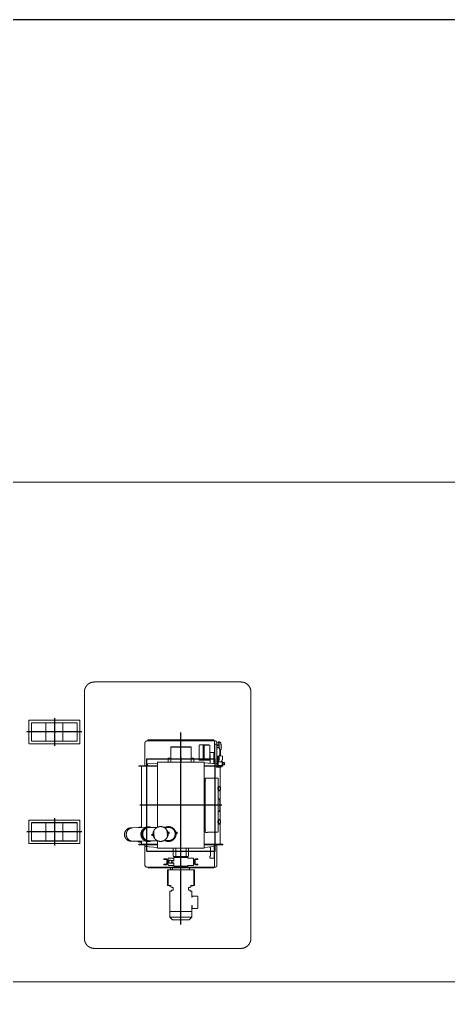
# Model space of a CAD drawing. Extents: x -681219 to -550379, y -242630 to -158199.
# Drawn here: x -569637 to -563206, y -212359 to -197475 of the extents above; entities that cross this region are included whole.
import ezdxf
from ezdxf.enums import TextEntityAlignment as Align
from ezdxf.lldxf.tags import DXFTag

# ---------------------------------------------------------------- set-up
doc = ezdxf.new("R2010")
doc.units = 0
doc.header["$LTSCALE"] = 1000
doc.linetypes.add('DASHED2', pattern=[9.525, 6.35, -3.175])
doc.layers.get('0').update_dxf_attribs({"linetype": 'CONTINUOUS'})
doc.layers.add('center', color=253, linetype='CENTER2')
doc.layers.add('interface', color=251, linetype='DASHED2')
for name, color, linetype, lineweight in [('famsun', 7, 'CONTINUOUS', 0), ('future', 4, 'DASHED2', 0), ('轴网_轴线', 1, 'CENTER2', 0)]:
    doc.layers.add(name, color=color, linetype=linetype, lineweight=lineweight)
doc.styles.add('ISOCP', font='isocp.shx', dxfattribs={"bigfont": 'gbcbig.shx'})
tags = doc.linetypes.add('CENTER2', pattern=[28.575, 19.05, -3.175, 3.175, -3.175]).pattern_tags.tags
tags[10:11] = [DXFTag(74, 4), DXFTag(75, 0), DXFTag(340, '0'), DXFTag(46, 0.0), DXFTag(50, 0.0), DXFTag(44, 0.0), DXFTag(45, 0.0)]
tags[8:9] = [DXFTag(74, 4), DXFTag(75, 0), DXFTag(340, '0'), DXFTag(46, 0.0), DXFTag(50, 0.0), DXFTag(44, 0.0), DXFTag(45, 0.0)]
tags[6:7] = [DXFTag(74, 4), DXFTag(75, 0), DXFTag(340, '0'), DXFTag(46, 0.0), DXFTag(50, 0.0), DXFTag(44, 0.0), DXFTag(45, 0.0)]
tags[4:5] = [DXFTag(74, 4), DXFTag(75, 0), DXFTag(340, '0'), DXFTag(46, 0.0), DXFTag(50, 0.0), DXFTag(44, 0.0), DXFTag(45, 0.0)]

# ---------------------------------------------------------------- blocks, each defined once
blk = doc.blocks.new('轴网8FA15DC97FB90233')
at = {"layer": '轴网_轴线'}
for p, q in [((-1200, 22500), (44200, 22500)), ((-1200, 15000), (44200, 15000))]:
    blk.add_line(p, q, dxfattribs=at)
blk = doc.blocks.new('*U61')
at = {"color": 0, "linetype": 'ByBlock', "lineweight": -2}
for p, q in [((-382, 172.5), (-382, -172.5)), ((377, 177.5), (-377, 177.5)), ((382, -172.5), (382, 172.5)), ((343.5, 139), (-343.5, 139)), ((-343.5, 139), (-343.5, -139)), ((343.5, 137.5), (-343.5, 137.5)), ((-342, -134), (-342, 134)), ((-128.5, -137.5), (-128.5, 137.5)), ((-127, 137.5), (-127, -137.5)), ((127, 137.5), (127, -137.5)), ((128.5, -137.5), (128.5, 137.5)), ((342, -134), (342, 134)), ((343.5, -139), (343.5, 139)), ((-343.5, -137.5), (343.5, -137.5)), ((-343.5, -139), (343.5, -139)), ((-377, -177.5), (377, -177.5))]:
    blk.add_line(p, q, dxfattribs=at)
for centre, radius, start, end in [((-377, 172.5), 5, 90, 180), ((377, 172.5), 5, 0, 90), ((-345.5, 134), 3.5, 0, 55.1501), ((345.5, 134), 3.5, 124.8499, 180), ((-345.5, -134), 3.5, 304.8499, 0), ((345.5, -134), 3.5, 180, 235.1501), ((-377, -172.5), 5, 180, 270), ((377, -172.5), 5, 270, 0)]:
    blk.add_arc(centre, radius, start, end, dxfattribs=at)
at = {"layer": 'center', "lineweight": 25, "ltscale": 5.767279}
for p, q in [((0, 207.5), (0, -207.5)), ((-412, 0), (412, 0))]:
    blk.add_line(p, q, dxfattribs=at)
blk = doc.blocks.new('宠物食品标准A0')
at = {"color": 0}
blk.add_lwpolyline([(20, 821), (20, 10), (1179, 10), (1179, 821)], close=True, dxfattribs=at)
at = {"style": 'ISOCP', "flags": 8}
for tag, height, p in [('建设单位', 6, (1109, 98)), ('项目名称', 6, (1109, 82)), ('设计', 6, (894, 66)), ('审定', 6, (974, 66)), ('设计阶段', 6, (1164, 66)), ('图纸名称1', 10, (1059, 58)), ('制图', 6, (894, 50)), ('审核', 6, (974, 50)), ('图别', 6, (1164, 50)), ('图纸名称2', 10, (1059, 42)), ('校核', 6, (894, 34)), ('设计号', 6, (974, 34)), ('图号', 4, (1164, 34)), ('图纸名称3', 10, (1059, 26)), ('日期', 6, (894, 18)), ('比例', 6, (974, 18)), ('版本号', 6, (1164, 18))]:
    blk.add_attdef(tag, text='', height=height, dxfattribs=at).set_placement(p, align=Align.MIDDLE_CENTER)
blk = doc.blocks.new('SJHS018C0001XY_A_SJHS1_V_3', base_point=(-1213, -3036))
at = {"color": 0, "linetype": 'ByBlock', "lineweight": -2}
for p, q in [((-1855, -2381), (-1855, -2403)), ((-1854, -2380), (-1819, -2380)), ((-1818, -2403), (-1818, -2381)), ((-2178, -2541), (-2178, -2526)), ((-2159, -2457), (-2162, -2458)), ((-2162, -2458), (-2162, -2461)), ((-2162, -2461), (-2144, -2461)), ((-2162, -2461), (-2162, -2475)), ((-2162, -2475), (-2144, -2475)), ((-2162, -2476), (-2144, -2476)), ((-2162, -2476), (-2162, -2477)), ((-2162, -2477), (-2144, -2477)), ((-2161, -2475), (-2161, -2476)), ((-2159, -2451), (-2159, -2454)), ((-2159, -2454), (-2159, -2454)), ((-2159, -2454), (-2159, -2460)), ((-2159, -2460), (-2147, -2460)), ((-2148, -2496), (-2121, -2496)), ((-2121, -2436), (-2147, -2436)), ((-2147, -2438), (-2147, -2436)), ((-2147, -2460), (-2078, -2461)), ((-2146, -2476), (-2146, -2475)), ((-2144, -2475), (-2144, -2460)), ((-2144, -2477), (-2144, -2476)), ((-1831, -2498), (-2128, -2498)), ((-2128, -2504), (-2128, -2498)), ((-2128, -2525), (-2128, -2504)), ((-2128, -2528), (-2128, -2525)), ((-2128, -2531), (-2128, -2528)), ((-2128, -2528), (-2119, -2528)), ((-2078, -2432), (-2121, -2432)), ((-2121, -2432), (-2121, -2436)), ((-2078, -2462), (-2121, -2462)), ((-2121, -2462), (-2121, -2496)), ((-2121, -2496), (-2111, -2496)), ((-2117, -2427), (-2120, -2427)), ((-2120, -2427), (-2120, -2430)), ((-2120, -2430), (-2078, -2430)), ((-2120, -2430), (-2120, -2432)), ((-1837, -2528), (-2119, -2528)), ((-2118, -2496), (-2118, -2498)), ((-2117, -2427), (-2117, -2429)), ((-2117, -2429), (-2115, -2429)), ((-2115, -2427), (-2113, -2427)), ((-2115, -2429), (-2115, -2427)), ((-2114, -2498), (-2114, -2496)), ((-2113, -2430), (-2113, -2427)), ((-2111, -2496), (-2111, -2462)), ((-2111, -2496), (-2085, -2496)), ((-2085, -2462), (-2085, -2496)), ((-2085, -2496), (-2075, -2496)), ((-2081, -2427), (-2084, -2427)), ((-2084, -2427), (-2084, -2430)), ((-2082, -2496), (-2082, -2498)), ((-2081, -2427), (-2081, -2429)), ((-2081, -2429), (-2079, -2429)), ((-2079, -2427), (-2077, -2427)), ((-2079, -2429), (-2079, -2427)), ((-2076, -2432), (-2078, -2430)), ((-2078, -2430), (-2077, -2430)), ((-2078, -2432), (-2076, -2432)), ((-2078, -2462), (-2076, -2461)), ((-2078, -2461), (-2076, -2461)), ((-2078, -2462), (-2075, -2462)), ((-2078, -2498), (-2078, -2496)), ((-2077, -2430), (-2077, -2427)), ((-2076, -2432), (-2076, -2435)), ((-2075, -2434), (-2076, -2435)), ((-2076, -2458), (-2076, -2461)), ((-2076, -2458), (-2075, -2459)), ((-2049, -2434), (-2075, -2434)), ((-2075, -2459), (-2049, -2459)), ((-2075, -2496), (-2075, -2462)), ((-2075, -2496), (-1889, -2496)), ((-2048, -2435), (-2049, -2434)), ((-2049, -2459), (-2048, -2458)), ((-2048, -2435), (-2048, -2440)), ((-2042, -2440), (-2048, -2440)), ((-2048, -2452), (-2048, -2458)), ((-2048, -2452), (-2042, -2452)), ((-2048, -2453), (-2042, -2453)), ((-2041, -2438), (-2042, -2439)), ((-2042, -2440), (-2042, -2439)), ((-2042, -2453), (-2042, -2452)), ((-2042, -2453), (-2041, -2454)), ((-2039, -2438), (-2041, -2438)), ((-2041, -2454), (-2039, -2454)), ((-2038, -2439), (-2039, -2438)), ((-2039, -2454), (-2038, -2453)), ((-2038, -2439), (-2038, -2443)), ((-1969, -2443), (-2038, -2443)), ((-2038, -2453), (-1969, -2453)), ((-1969, -2440), (-1969, -2443)), ((-1968, -2440), (-1969, -2440)), ((-1969, -2453), (-1969, -2457)), ((-1969, -2457), (-1968, -2457)), ((-1968, -2440), (-1968, -2442)), ((-1967, -2442), (-1968, -2442)), ((-1968, -2455), (-1968, -2457)), ((-1968, -2455), (-1967, -2455)), ((-1967, -2440), (-1967, -2442)), ((-1960, -2440), (-1967, -2440)), ((-1967, -2455), (-1967, -2456)), ((-1967, -2456), (-1960, -2456)), ((-1960, -2440), (-1960, -2440)), ((-1960, -2440), (-1955, -2440)), ((-1960, -2457), (-1960, -2456)), ((-1960, -2457), (-1955, -2457)), ((-1953, -2430), (-1955, -2430)), ((-1955, -2430), (-1955, -2466)), ((-1955, -2466), (-1952, -2466)), ((-1951, -2418), (-1953, -2430)), ((-1953, -2466), (-1951, -2478)), ((-1952, -2466), (-1950, -2463)), ((-1950, -2463), (-1890, -2463)), ((-1896, -2413), (-1945, -2413)), ((-1945, -2483), (-1896, -2483)), ((-1941, -2463), (-1938, -2474)), ((-1936, -2475), (-1904, -2475)), ((-1902, -2474), (-1889, -2474)), ((-1902, -2474), (-1902, -2474)), ((-1890, -2418), (-1889, -2422)), ((-1890, -2463), (-1889, -2466)), ((-1889, -2475), (-1890, -2478)), ((-1865, -2422), (-1889, -2422)), ((-1885, -2466), (-1889, -2466)), ((-1889, -2474), (-1867, -2474)), ((-1889, -2474), (-1889, -2491)), ((-1889, -2491), (-1867, -2491)), ((-1889, -2498), (-1889, -2491)), ((-1885, -2466), (-1871, -2466)), ((-1878, -2491), (-1880, -2491)), ((-1871, -2422), (-1871, -2415)), ((-1871, -2466), (-1868, -2466)), ((-1850, -2413), (-1869, -2413)), ((-1868, -2466), (-1867, -2466)), ((-1866, -2465), (-1867, -2466)), ((-1867, -2474), (-1865, -2474)), ((-1867, -2491), (-1867, -2474)), ((-1867, -2483), (-1850, -2483)), ((-1867, -2491), (-1867, -2498)), ((-1867, -2496), (-1830, -2496)), ((-1866, -2465), (-1865, -2465)), ((-1865, -2424), (-1865, -2472)), ((-1812, -2419), (-1860, -2419)), ((-1860, -2477), (-1812, -2477)), ((-1819, -2404), (-1854, -2404)), ((-1820, -2416), (-1852, -2416)), ((-1852, -2416), (-1852, -2419)), ((-1852, -2477), (-1852, -2480)), ((-1852, -2480), (-1820, -2480)), ((-1822, -2411), (-1850, -2411)), ((-1850, -2416), (-1850, -2411)), ((-1850, -2480), (-1850, -2485)), ((-1850, -2485), (-1822, -2485)), ((-1848, -2686), (-1832, -2501)), ((-1832, -2503), (-1848, -2686)), ((-1842, -2411), (-1842, -2404)), ((-1837, -2528), (-1834, -2528)), ((-1830, -2411), (-1830, -2404)), ((-1822, -2416), (-1822, -2411)), ((-1806, -2413), (-1822, -2413)), ((-1822, -2485), (-1822, -2480)), ((-1822, -2483), (-1806, -2483)), ((-1806, -2492), (-1822, -2492)), ((-1806, -2494), (-1822, -2494)), ((-1820, -2419), (-1820, -2416)), ((-1820, -2480), (-1820, -2477)), ((-1807, -2466), (-1807, -2424)), ((-1807, -2431), (-1806, -2431)), ((-1807, -2472), (-1807, -2466)), ((-1806, -2465), (-1806, -2406)), ((-1798, -2406), (-1806, -2406)), ((-1806, -2465), (-1806, -2596)), ((-1798, -2465), (-1798, -2406)), ((-1798, -2438), (-1798, -2455)), ((-1798, -2440), (-1798, -2440)), ((-1798, -2446), (-1798, -2446)), ((-1798, -2455), (-1798, -2462)), ((-1798, -2455), (-1798, -2455)), ((-1798, -2459), (-1798, -2494)), ((-1798, -2462), (-1798, -2462)), ((-1798, -2465), (-1798, -2596)), ((-1782, -2494), (-1782, -2438)), ((-1488, -2446), (-1782, -2446)), ((-1619, -2479), (-1619, -2480)), ((-1619, -2640), (-1619, -2480)), ((-1496, -2477), (-1615, -2477)), ((-1496, -2455), (-1496, -2477)), ((-1492, -2449), (-1493, -2449)), ((-988, -2446), (-1439, -2446)), ((-1434, -2449), (-1435, -2449)), ((-1430, -2477), (-1430, -2455)), ((-987, -2477), (-1430, -2477)), ((-996, -2455), (-996, -2467)), ((-992, -2449), (-993, -2449)), ((-993, -2473), (-992, -2474)), ((-812, -2477), (-940, -2477)), ((-628, -2446), (-939, -2446)), ((-934, -2449), (-935, -2449)), ((-935, -2474), (-934, -2473)), ((-930, -2467), (-930, -2455)), ((-807, -2480), (-807, -2636)), ((-628, -2465), (-628, -2406)), ((-620, -2406), (-628, -2406)), ((-628, -2465), (-628, -2596)), ((-620, -2465), (-620, -2406)), ((-620, -2465), (-620, -2596)), ((-312, -2496), (-620, -2496)), ((-282, -2541), (-282, -2526)), ((-2195, -2546), (-2195, -2825)), ((-2191, -2541), (-2178, -2541)), ((-2178, -2541), (-2178, -2542)), ((-2178, -2822), (-2178, -2542)), ((-1835, -2531), (-2167, -2531)), ((-2117, -2620), (-2117, -2696)), ((-2116, -2608), (-2116, -2684)), ((-1896, -2603), (-2108, -2603)), ((-2006, -2542), (-2006, -2543)), ((-1835, -2542), (-2006, -2542)), ((-2006, -2559), (-2006, -2543)), ((-2006, -2565), (-2006, -2559)), ((-2006, -2595), (-2006, -2565)), ((-2006, -2598), (-2006, -2595)), ((-2006, -2603), (-2006, -2598)), ((-1976, -2595), (-1976, -2598)), ((-1976, -2595), (-1976, -2595)), ((-1976, -2598), (-1976, -2595)), ((-1976, -2598), (-1847, -2598)), ((-1976, -2598), (-1976, -2603)), ((-1888, -2684), (-1888, -2608)), ((-1887, -2696), (-1887, -2620)), ((-1847, -2595), (-1846, -2595)), ((-1847, -2595), (-1847, -2598)), ((-1846, -2598), (-1846, -2595)), ((-1846, -2607), (-1846, -2598)), ((-1846, -2608), (-1846, -2607)), ((-1841, -2609), (-1844, -2609)), ((-1806, -2596), (-1798, -2596)), ((-1806, -2656), (-1806, -2596)), ((-1806, -2596), (-1806, -2596)), ((-1806, -2686), (-1806, -2656)), ((-1798, -2656), (-1798, -2596)), ((-1798, -2596), (-1798, -2596)), ((-1798, -2686), (-1798, -2656)), ((-1619, -2640), (-1619, -2640)), ((-1619, -2670), (-1619, -2640)), ((-1619, -2670), (-1619, -2674)), ((-1617, -2674), (-1619, -2674)), ((-1594, -2670), (-1617, -2670)), ((-1617, -2670), (-1617, -2674)), ((-1584, -2669), (-1594, -2669)), ((-1594, -2670), (-1594, -2669)), ((-1594, -2670), (-1594, -2670)), ((-1584, -2669), (-1584, -2670)), ((-1584, -2670), (-1584, -2670)), ((-842, -2670), (-1584, -2670)), ((-832, -2669), (-842, -2669)), ((-842, -2669), (-842, -2670)), ((-832, -2669), (-832, -2670)), ((-832, -2670), (-832, -2670)), ((-809, -2670), (-832, -2670)), ((-809, -2674), (-809, -2670)), ((-807, -2674), (-809, -2674)), ((-805, -2636), (-807, -2636)), ((-807, -2666), (-807, -2670)), ((-807, -2666), (-805, -2666)), ((-807, -2674), (-807, -2670)), ((-804, -2637), (-805, -2636)), ((-805, -2666), (-804, -2665)), ((-804, -2665), (-804, -2637)), ((-628, -2596), (-620, -2596)), ((-628, -2656), (-628, -2596)), ((-628, -2596), (-628, -2596)), ((-628, -2686), (-628, -2656)), ((-620, -2531), (-294, -2531)), ((-620, -2532), (-604, -2532)), ((-620, -2534), (-604, -2534)), ((-620, -2656), (-620, -2596)), ((-620, -2596), (-620, -2596)), ((-620, -2686), (-620, -2656)), ((-420, -2538), (-596, -2538)), ((-580, -2686), (-594, -2541)), ((-580, -2686), (-594, -2543)), ((-582, -2604), (-588, -2604)), ((-580, -2590), (-580, -2594)), ((-580, -2590), (-580, -2590)), ((-580, -2594), (-580, -2590)), ((-451, -2594), (-580, -2594)), ((-580, -2594), (-580, -2602)), ((-580, -2602), (-580, -2603)), ((-450, -2590), (-451, -2590)), ((-451, -2590), (-451, -2594)), ((-450, -2590), (-451, -2590)), ((-450, -2594), (-450, -2590)), ((-450, -2602), (-450, -2594)), ((-450, -2603), (-450, -2602)), ((-422, -2604), (-448, -2604)), ((-420, -2538), (-420, -2538)), ((-420, -2538), (-420, -2553)), ((-420, -2553), (-420, -2560)), ((-420, -2560), (-420, -2590)), ((-420, -2590), (-420, -2594)), ((-420, -2594), (-420, -2602)), ((-420, -2602), (-420, -2603)), ((-282, -2541), (-282, -2543)), ((-282, -2541), (-278, -2541)), ((-282, -2543), (-282, -2553)), ((-282, -2543), (-282, -2543)), ((-282, -2553), (-282, -2553)), ((-282, -2553), (-282, -2554)), ((-274, -2553), (-282, -2553)), ((-282, -2787), (-282, -2554)), ((-274, -2545), (-274, -2553)), ((-274, -2554), (-274, -2553)), ((-274, -2779), (-274, -2554)), ((-2195, -3247), (-2195, -2825)), ((-2178, -2824), (-2178, -3248)), ((-2178, -2824), (-2178, -2824)), ((-2117, -2758), (-2117, -2696)), ((-2116, -2696), (-2116, -2684)), ((-2108, -2689), (-1896, -2689)), ((-2108, -2701), (-1896, -2701)), ((-2108, -2702), (-1896, -2702)), ((-2108, -2763), (-1896, -2763)), ((-1888, -2696), (-1888, -2684)), ((-1887, -2758), (-1887, -2696)), ((-1860, -2688), (-1858, -2688)), ((-1860, -2689), (-1860, -2688)), ((-1860, -2689), (-1860, -3383)), ((-569, -2686), (-1858, -2686)), ((-1858, -2688), (-1858, -2686)), ((-1858, -2686), (-1858, -2686)), ((-569, -2686), (-566, -2686)), ((-566, -2686), (-566, -2689)), ((-566, -3383), (-566, -2689)), ((-409, -2781), (-409, -2780)), ((-409, -2780), (-399, -2780)), ((-409, -2798), (-409, -2781)), ((-409, -2807), (-409, -2798)), ((-409, -2807), (-409, -2811)), ((-399, -2780), (-399, -2781)), ((-399, -2798), (-399, -2781)), ((-399, -2798), (-399, -2807)), ((-399, -2807), (-399, -2811)), ((-386, -2824), (-342, -2824)), ((-329, -2780), (-319, -2780)), ((-329, -2781), (-329, -2780)), ((-329, -2781), (-329, -2798)), ((-329, -2807), (-329, -2798)), ((-329, -2811), (-329, -2807)), ((-319, -2780), (-319, -2781)), ((-319, -2781), (-319, -2798)), ((-319, -2798), (-319, -2807)), ((-319, -2811), (-319, -2807)), ((-282, -2991), (-282, -2787)), ((-274, -2779), (-274, -2787)), ((-274, -2989), (-274, -2787)), ((155, -2789), (155, -2862)), ((161, -2783), (331, -2783)), ((337, -2789), (337, -2862)), ((-2088, -2882), (-2088, -3190)), ((-2088, -2882), (-2086, -2882)), ((-2086, -2882), (-2069, -2882)), ((-2086, -2882), (-2086, -3190)), ((-2086, -2882), (-2086, -3190)), ((-2069, -2882), (-2063, -2882)), ((-2063, -2882), (-2049, -2882)), ((-2043, -2882), (-2049, -2882)), ((-2043, -2882), (-2025, -2882)), ((-2025, -2882), (-2019, -2882)), ((-2019, -2882), (-2005, -2882)), ((-1999, -2882), (-2005, -2882)), ((-1999, -2882), (-1981, -2882)), ((-1981, -2882), (-1975, -2882)), ((-1975, -2882), (-1961, -2882)), ((-1955, -2882), (-1961, -2882)), ((-1955, -2882), (-1937, -2882)), ((-1937, -2882), (-1931, -2882)), ((-1931, -2882), (-1917, -2882)), ((-1920, -2854), (-1920, -2881)), ((-1920, -2881), (-1920, -2882)), ((-1911, -2882), (-1917, -2882)), ((-1911, -2882), (-1893, -2882)), ((-1910, -2844), (-1860, -2844)), ((-1893, -2882), (-1887, -2882)), ((-1887, -2882), (-1873, -2882)), ((-1867, -2882), (-1873, -2882)), ((-1867, -2882), (-1860, -2882)), ((-454, -2921), (-566, -2921)), ((-562, -2959), (-566, -2959)), ((-556, -2959), (-562, -2959)), ((-542, -2959), (-556, -2959)), ((-542, -2959), (-536, -2959)), ((-522, -2959), (-536, -2959)), ((-516, -2959), (-522, -2959)), ((-502, -2959), (-516, -2959)), ((-502, -2959), (-496, -2959)), ((-482, -2959), (-496, -2959)), ((-482, -2959), (-476, -2959)), ((-462, -2959), (-476, -2959)), ((-462, -2959), (-456, -2959)), ((-444, -2959), (-456, -2959)), ((-444, -2958), (-444, -2931)), ((-444, -2959), (-444, -2958)), ((-444, -2959), (-444, -3113)), ((-442, -2966), (-444, -2966)), ((-439, -3128), (-439, -2944)), ((-432, -2941), (-436, -2941)), ((-429, -3138), (-429, -2935)), ((-419, -2932), (-426, -2932)), ((-419, -2866), (-419, -2851)), ((-419, -2866), (-419, -2929)), ((-419, -2932), (-419, -2929)), ((-414, -2846), (-399, -2846)), ((-329, -2846), (-399, -2846)), ((-386, -2834), (-342, -2834)), ((-329, -2846), (-314, -2846)), ((-309, -2851), (-309, -2866)), ((-309, -2866), (-309, -2929)), ((-309, -2929), (-309, -2932)), ((-302, -2932), (-309, -2932)), ((-299, -2935), (-299, -3138)), ((-292, -2941), (-296, -2941)), ((-289, -2944), (-289, -3128)), ((-284, -2966), (-286, -2966)), ((-284, -3106), (-284, -2966)), ((-273, -3164), (-273, -2909)), ((-245, -2909), (-273, -2909)), ((-241, -2834), (-245, -2834)), ((-245, -2834), (-245, -2881)), ((-245, -2881), (-242, -2881)), ((-245, -2909), (-245, -2888)), ((-242, -2888), (-245, -2888)), ((-242, -2844), (-242, -3228)), ((-242, -2844), (-8, -2844)), ((-241, -2834), (-241, -2844)), ((-9, -2834), (-241, -2834)), ((-9, -2834), (-5, -2834)), ((-8, -2886), (-8, -2844)), ((-8, -2881), (-5, -2881)), ((0, -2886), (-8, -2886)), ((-6, -2885), (-6, -2881)), ((-6, -2885), (-1, -2885)), ((-5, -2881), (-5, -2834)), ((-1, -2858), (-5, -2858)), ((-1, -2858), (-1, -2885)), ((10, -2886), (0, -2886)), ((16, -2892), (16, -2906)), ((20, -2906), (16, -2906)), ((23, -2921), (23, -2909)), ((55, -2921), (23, -2921)), ((61, -2915), (61, -2903)), ((77, -2897), (67, -2897)), ((77, -2874), (77, -2871)), ((169, -2871), (77, -2871)), ((77, -2871), (77, -2871)), ((77, -2877), (77, -2874)), ((77, -2882), (77, -2877)), ((77, -2888), (77, -2882)), ((77, -2896), (77, -2888)), ((77, -2897), (77, -2896)), ((169, -2868), (161, -2868)), ((169, -2868), (169, -2871)), ((331, -2868), (293, -2868)), ((293, -2868), (293, -2871)), ((385, -2871), (293, -2871)), ((385, -3202), (385, -2871)), ((469, -2871), (385, -2871)), ((385, -2871), (385, -2871)), ((469, -2871), (469, -3202)), ((509, -2910), (469, -2871)), ((509, -3162), (509, -2910)), ((-1871, -3032), (-1931, -3032)), ((-1931, -3032), (-1931, -3040)), ((-1871, -3040), (-1931, -3040)), ((-1860, -3032), (-1871, -3032)), ((-1860, -3040), (-1871, -3040)), ((-817, -3115), (-836, -3122)), ((-835, -3125), (-832, -3132)), ((-813, -3125), (-832, -3132)), ((-808, -3123), (-800, -3122)), ((-808, -3123), (-800, -3122)), ((-808, -3123), (-808, -3123)), ((-806, -3121), (-806, -3096)), ((-804, -3094), (-804, -3094)), ((-801, -3094), (-800, -3094)), ((-800, -3099), (-800, -3094)), ((-792, -3097), (-800, -3099)), ((-798, -3121), (-800, -3122)), ((-800, -3122), (-800, -3122)), ((-799, -3101), (-799, -3103)), ((-799, -3106), (-790, -3105)), ((-797, -3122), (-799, -3106)), ((-798, -3122), (-798, -3121)), ((-798, -3122), (-798, -3121)), ((-798, -3121), (-798, -3121)), ((-798, -3121), (-798, -3121)), ((-798, -3121), (-797, -3121)), ((-789, -3119), (-792, -3092)), ((-788, -3092), (-789, -3092)), ((-789, -3119), (-788, -3120)), ((-788, -3092), (-788, -3092)), ((-788, -3092), (-788, -3092)), ((-787, -3120), (-788, -3120)), ((-787, -3120), (-787, -3120)), ((-787, -3120), (-787, -3120)), ((-785, -3120), (-787, -3120)), ((-780, -3117), (-786, -3093)), ((-780, -3117), (-786, -3093)), ((-785, -3120), (-778, -3119)), ((-785, -3120), (-778, -3119)), ((-785, -3120), (-785, -3120)), ((-784, -3121), (-784, -3120)), ((-780, -3122), (-780, -3122)), ((-780, -3122), (-780, -3122)), ((-779, -3120), (-779, -3121)), ((-778, -3119), (-778, -3119)), ((-776, -3109), (-776, -3109)), ((-771, -3120), (-751, -3122)), ((-771, -3120), (-751, -3121)), ((-770, -3109), (-750, -3110)), ((-751, -3112), (-751, -3112)), ((-751, -3115), (-751, -3114)), ((-751, -3114), (-751, -3122)), ((-751, -3121), (-751, -3114)), ((-751, -3114), (-751, -3115)), ((-751, -3122), (-751, -3121)), ((-750, -3110), (-750, -3110)), ((-562, -3113), (-566, -3113)), ((-562, -3113), (-556, -3113)), ((-542, -3113), (-556, -3113)), ((-536, -3113), (-542, -3113)), ((-522, -3113), (-536, -3113)), ((-522, -3113), (-516, -3113)), ((-502, -3113), (-516, -3113)), ((-496, -3113), (-502, -3113)), ((-482, -3113), (-496, -3113)), ((-476, -3113), (-482, -3113)), ((-462, -3113), (-476, -3113)), ((-456, -3113), (-462, -3113)), ((-444, -3113), (-456, -3113)), ((-444, -3106), (-442, -3106)), ((-444, -3114), (-444, -3113)), ((-444, -3141), (-444, -3114)), ((-286, -3106), (-284, -3106)), ((-276, -2991), (-284, -2991)), ((-284, -3081), (-276, -3081)), ((-282, -3294), (-282, -3081)), ((-276, -3081), (-276, -2991)), ((-274, -2993), (-276, -2991)), ((-276, -3081), (-274, -3080)), ((-274, -3084), (-274, -2989)), ((-273, -2989), (-274, -2989)), ((-274, -3285), (-274, -3084)), ((-274, -3084), (-273, -3084)), ((-274, -3091), (-273, -3091)), ((385, -2993), (385, -2997)), ((385, -3006), (385, -3010)), ((385, -3020), (385, -3024)), ((385, -3034), (385, -3038)), ((-2195, -3247), (-2195, -3526)), ((-2178, -3248), (-2178, -3248)), ((-2178, -3531), (-2178, -3250)), ((-2088, -3190), (-2086, -3190)), ((-2086, -3190), (-2069, -3190)), ((-2063, -3190), (-2069, -3190)), ((-2063, -3190), (-2049, -3190)), ((-2049, -3190), (-2043, -3190)), ((-2043, -3190), (-2025, -3190)), ((-2019, -3190), (-2025, -3190)), ((-2019, -3190), (-2005, -3190)), ((-2005, -3190), (-1999, -3190)), ((-1999, -3190), (-1981, -3190)), ((-1975, -3190), (-1981, -3190)), ((-1975, -3190), (-1961, -3190)), ((-1961, -3190), (-1955, -3190)), ((-1955, -3190), (-1937, -3190)), ((-1931, -3190), (-1937, -3190)), ((-1931, -3190), (-1917, -3190)), ((-1920, -3191), (-1920, -3190)), ((-1920, -3218), (-1920, -3191)), ((-1917, -3190), (-1911, -3190)), ((-1911, -3190), (-1893, -3190)), ((-1910, -3228), (-1860, -3228)), ((-1887, -3190), (-1893, -3190)), ((-1887, -3190), (-1873, -3190)), ((-1873, -3190), (-1867, -3190)), ((-1867, -3190), (-1860, -3190)), ((-881, -3222), (-881, -3292)), ((-818, -3235), (-837, -3242)), ((-836, -3245), (-833, -3252)), ((-814, -3245), (-833, -3252)), ((-813, -3126), (-832, -3133)), ((-832, -3132), (-832, -3133)), ((-809, -3242), (-801, -3241)), ((-809, -3242), (-809, -3242)), ((-809, -3242), (-801, -3241)), ((-807, -3240), (-807, -3216)), ((-805, -3214), (-805, -3214)), ((-801, -3218), (-801, -3213)), ((-801, -3213), (-801, -3213)), ((-793, -3217), (-801, -3218)), ((-799, -3241), (-801, -3241)), ((-801, -3241), (-801, -3241)), ((-800, -3221), (-800, -3223)), ((-800, -3226), (-791, -3225)), ((-799, -3232), (-800, -3226)), ((-798, -3240), (-799, -3234)), ((-799, -3241), (-799, -3241)), ((-799, -3241), (-799, -3241)), ((-799, -3241), (-798, -3241)), ((-798, -3241), (-798, -3240)), ((-789, -3239), (-793, -3212)), ((-789, -3212), (-790, -3212)), ((-789, -3212), (-789, -3212)), ((-789, -3212), (-789, -3212)), ((-789, -3239), (-789, -3240)), ((-788, -3240), (-789, -3240)), ((-786, -3239), (-788, -3240)), ((-788, -3240), (-788, -3240)), ((-788, -3240), (-788, -3240)), ((-781, -3237), (-787, -3213)), ((-781, -3237), (-787, -3213)), ((-786, -3239), (-778, -3238)), ((-786, -3239), (-778, -3238)), ((-786, -3239), (-786, -3239)), ((-778, -3238), (-778, -3238)), ((-777, -3228), (-777, -3228)), ((-772, -3239), (-752, -3241)), ((-771, -3229), (-751, -3230)), ((-752, -3232), (-752, -3232)), ((-752, -3241), (-752, -3233)), ((-752, -3233), (-752, -3234)), ((-752, -3234), (-752, -3234)), ((-751, -3230), (-751, -3230)), ((-681, -3293), (-681, -3222)), ((-454, -3151), (-566, -3151)), ((-436, -3131), (-432, -3131)), ((-426, -3141), (-419, -3141)), ((-382, -3141), (-419, -3141)), ((-419, -3143), (-419, -3141)), ((-419, -3143), (-419, -3206)), ((-419, -3221), (-419, -3206)), ((-399, -3226), (-414, -3226)), ((-409, -3261), (-409, -3265)), ((-409, -3275), (-409, -3265)), ((-409, -3291), (-409, -3275)), ((-329, -3226), (-399, -3226)), ((-399, -3261), (-399, -3265)), ((-399, -3265), (-399, -3275)), ((-399, -3291), (-399, -3275)), ((-342, -3238), (-386, -3238)), ((-342, -3248), (-386, -3248)), ((-385, -3189), (-385, -3141)), ((-379, -3144), (-379, -3156)), ((-309, -3141), (-349, -3141)), ((-349, -3141), (-349, -3156)), ((-345, -3141), (-345, -3185)), ((-314, -3226), (-329, -3226)), ((-329, -3265), (-329, -3261)), ((-329, -3275), (-329, -3265)), ((-329, -3275), (-329, -3291)), ((-319, -3265), (-319, -3261)), ((-319, -3265), (-319, -3275)), ((-319, -3275), (-319, -3291)), ((-309, -3141), (-309, -3143)), ((-309, -3141), (-302, -3141)), ((-309, -3143), (-309, -3206)), ((-309, -3206), (-309, -3221)), ((-296, -3131), (-292, -3131)), ((-274, -3191), (-257, -3191)), ((-273, -3164), (-245, -3164)), ((-252, -3190), (-242, -3183)), ((-242, -3191), (-245, -3191)), ((-245, -3191), (-245, -3239)), ((-241, -3239), (-245, -3239)), ((-8, -3228), (-242, -3228)), ((-241, -3228), (-241, -3239)), ((-241, -3239), (-9, -3239)), ((-9, -3228), (-9, -3239)), ((-9, -3239), (-5, -3239)), ((-8, -3228), (-8, -3186)), ((-8, -3186), (0, -3186)), ((-8, -3191), (-5, -3191)), ((-6, -3191), (-6, -3188)), ((-1, -3188), (-6, -3188)), ((-5, -3239), (-5, -3191)), ((-5, -3215), (-1, -3215)), ((-1, -3188), (-1, -3215)), ((0, -3186), (10, -3186)), ((16, -3166), (20, -3166)), ((16, -3166), (16, -3180)), ((23, -3151), (55, -3151)), ((23, -3151), (23, -3163)), ((61, -3170), (61, -3157)), ((67, -3176), (77, -3176)), ((77, -3176), (77, -3176)), ((77, -3184), (77, -3176)), ((77, -3190), (77, -3184)), ((77, -3195), (77, -3190)), ((77, -3198), (77, -3195)), ((77, -3201), (77, -3198)), ((77, -3201), (385, -3201)), ((77, -3201), (77, -3202)), ((385, -3202), (77, -3202)), ((385, -3201), (385, -3202)), ((385, -3202), (469, -3202)), ((469, -3202), (509, -3162)), ((-1860, -3384), (-1860, -3383)), ((-1858, -3384), (-1860, -3384)), ((-1858, -3386), (-1858, -3384)), ((-1858, -3386), (-1858, -3386)), ((-884, -3386), (-1858, -3386)), ((-1846, -3386), (-1832, -3531)), ((-1806, -3416), (-1806, -3386)), ((-1806, -3476), (-1806, -3416)), ((-1798, -3416), (-1798, -3386)), ((-1798, -3476), (-1798, -3416)), ((-880, -3393), (-879, -3465)), ((-680, -3456), (-680, -3389)), ((-569, -3386), (-679, -3386)), ((-628, -3416), (-628, -3386)), ((-628, -3476), (-628, -3416)), ((-620, -3416), (-620, -3386)), ((-620, -3476), (-620, -3416)), ((-579, -3386), (-595, -3571)), ((-570, -3382), (-571, -3381)), ((-570, -3382), (-571, -3381)), ((-569, -3384), (-569, -3385)), ((-569, -3384), (-568, -3384)), ((-569, -3385), (-569, -3386)), ((-568, -3386), (-569, -3386)), ((-568, -3383), (-567, -3383)), ((-568, -3384), (-568, -3383)), ((-566, -3384), (-568, -3384)), ((-568, -3384), (-568, -3386)), ((-567, -3383), (-566, -3383)), ((-566, -3383), (-566, -3384)), ((-409, -3292), (-409, -3291)), ((-399, -3292), (-409, -3292)), ((-399, -3291), (-399, -3292)), ((-329, -3292), (-329, -3291)), ((-319, -3292), (-329, -3292)), ((-319, -3291), (-319, -3292)), ((-282, -3518), (-282, -3293)), ((-274, -3285), (-274, -3293)), ((-274, -3518), (-274, -3293)), ((-2178, -3531), (-2191, -3531)), ((-2178, -3531), (-2178, -3531)), ((-2178, -3546), (-2178, -3531)), ((-1806, -3540), (-1822, -3540)), ((-1806, -3477), (-1806, -3476)), ((-1806, -3477), (-1806, -3607)), ((-1798, -3476), (-1798, -3477)), ((-1798, -3477), (-1798, -3607)), ((-889, -3531), (-889, -3531)), ((-879, -3465), (-879, -3491)), ((-879, -3491), (-879, -3515)), ((-878, -3528), (-878, -3529)), ((-791, -3444), (-811, -3442)), ((-811, -3442), (-811, -3443)), ((-791, -3444), (-811, -3443)), ((-811, -3443), (-811, -3450)), ((-791, -3455), (-811, -3453)), ((-786, -3455), (-786, -3455)), ((-777, -3444), (-784, -3445)), ((-784, -3445), (-784, -3445)), ((-782, -3447), (-776, -3470)), ((-775, -3444), (-775, -3443)), ((-775, -3444), (-775, -3443)), ((-775, -3444), (-775, -3444)), ((-773, -3445), (-774, -3444)), ((-773, -3472), (-774, -3472)), ((-773, -3472), (-774, -3472)), ((-774, -3472), (-773, -3472)), ((-774, -3472), (-773, -3472)), ((-774, -3472), (-774, -3472)), ((-774, -3472), (-774, -3472)), ((-773, -3450), (-773, -3445)), ((-771, -3459), (-772, -3453)), ((-771, -3461), (-771, -3463)), ((-771, -3472), (-771, -3472)), ((-770, -3471), (-770, -3466)), ((-770, -3471), (-770, -3471)), ((-765, -3443), (-765, -3444)), ((-761, -3470), (-765, -3444)), ((-764, -3442), (-764, -3442)), ((-764, -3442), (-764, -3442)), ((-754, -3441), (-762, -3442)), ((-761, -3470), (-761, -3470)), ((-760, -3470), (-760, -3470)), ((-760, -3470), (-760, -3470)), ((-758, -3470), (-758, -3470)), ((-758, -3470), (-758, -3470)), ((-757, -3470), (-758, -3470)), ((-757, -3470), (-758, -3470)), ((-756, -3443), (-756, -3468)), ((-756, -3468), (-756, -3443)), ((-756, -3467), (-756, -3468)), ((-756, -3467), (-756, -3468)), ((-754, -3441), (-754, -3441)), ((-749, -3438), (-730, -3431)), ((-749, -3438), (-730, -3432)), ((-745, -3448), (-726, -3442)), ((-730, -3432), (-730, -3431)), ((-730, -3431), (-727, -3438)), ((-727, -3439), (-730, -3432)), ((-727, -3440), (-727, -3440)), ((-726, -3442), (-726, -3442)), ((-679, -3497), (-679, -3456)), ((-679, -3512), (-679, -3497)), ((-678, -3525), (-678, -3512)), ((-666, -3527), (-666, -3526)), ((-628, -3476), (-620, -3476)), ((-628, -3477), (-628, -3476)), ((-628, -3477), (-628, -3607)), ((-620, -3477), (-620, -3476)), ((-620, -3477), (-620, -3607)), ((-282, -3518), (-282, -3519)), ((-282, -3519), (-282, -3529)), ((-282, -3519), (-282, -3519)), ((-282, -3531), (-282, -3529)), ((-282, -3529), (-282, -3529)), ((-278, -3531), (-282, -3531)), ((-282, -3546), (-282, -3531)), ((-274, -3519), (-274, -3518)), ((-274, -3519), (-274, -3527)), ((-1806, -3576), (-2148, -3576)), ((-1806, -3666), (-1806, -3607)), ((-1806, -3666), (-1798, -3666)), ((-1798, -3666), (-1798, -3607)), ((-1798, -3626), (-876, -3626)), ((-883, -3645), (-883, -3646)), ((-877, -3578), (-873, -3763)), ((-832, -3624), (-832, -3625)), ((-832, -3625), (-813, -3631)), ((-828, -3612), (-831, -3620)), ((-809, -3619), (-828, -3612)), ((-828, -3612), (-828, -3612)), ((-810, -3619), (-828, -3612)), ((-767, -3624), (-747, -3622)), ((-767, -3623), (-747, -3622)), ((-766, -3637), (-747, -3635)), ((-747, -3622), (-747, -3622)), ((-747, -3630), (-747, -3622)), ((-746, -3635), (-747, -3634)), ((-673, -3759), (-677, -3574)), ((-676, -3626), (-628, -3626)), ((-672, -3723), (-671, -3673)), ((-671, -3673), (-671, -3652)), ((-660, -3649), (-660, -3648)), ((-628, -3666), (-628, -3607)), ((-628, -3666), (-620, -3666)), ((-620, -3580), (-605, -3580)), ((-620, -3666), (-620, -3607)), ((-597, -3576), (-312, -3576)), ((-873, -3763), (-873, -3782)), ((-873, -3782), (-873, -3788)), ((-674, -3798), (-673, -3795)), ((-673, -3757), (-673, -3752)), ((-673, -3778), (-673, -3773)), ((-672, -3752), (-672, -3724)), ((-672, -3784), (-672, -3772))]:
    blk.add_line(p, q, dxfattribs=at)
blk.add_circle((-364, -3196), 22, dxfattribs=at)
for centre, radius, start, end in [((-1854, -2381), 1, 90, 180), ((-1819, -2381), 1, 0, 90), ((-2148, -2526), 30, 90, 180), ((-2147, -2451), 12.4, 90, 180), ((-1945, -2419), 6, 90, 168.6901), ((-1945, -2477), 6, 191.3099, 270), ((-1936, -2473), 2, 195.0304, 270), ((-1904, -2473), 2, 270, 340.374), ((-1896, -2419), 6, 11.3099, 90), ((-1896, -2477), 6, 270, 348.6901), ((-1869, -2415), 2, 90, 180), ((-1860, -2424), 5, 90, 180), ((-1860, -2472), 5, 180, 270), ((-1854, -2403), 1, 180, 270), ((-1819, -2403), 1, 270, 0), ((-1812, -2424), 5, 0, 90), ((-1812, -2472), 5, 270, 0), ((-1790, -2438), 8, 0, 180), ((-312, -2526), 30, 0, 90), ((-2191, -2546), 4.6, 111.1708, 157.8923), ((-2191, -2546), 4.6, 157.8923, 180), ((-2191, -2546), 4.6, 90, 111.1708), ((-2167, -2543), 11.5, 90, 180), ((-294, -2543), 11.5, 51.0379, 90), ((-294, -2543), 11.5, 0, 51.0379), ((-278, -2545), 4, 72.7075, 90), ((-278, -2545), 4, 22.0011, 72.7075), ((-278, -2545), 4, 0, 22.0011), ((-386, -2811), 23, 180, 270), ((-386, -2811), 13, 180, 270), ((-342, -2811), 13, 270, 0), ((-342, -2811), 23, 270, 0), ((161, -2789), 6, 90, 180), ((331, -2789), 6, 0, 90), ((-1910, -2854), 10, 90, 180), ((-454, -2931), 10, 0, 90), ((-442, -2963), 3, 270, 0), ((-436, -2944), 3, 90, 180), ((-432, -2938), 3, 270, 0), ((-426, -2935), 3, 90, 180), ((-414, -2851), 5, 90, 180), ((-314, -2851), 5, 0, 90), ((-302, -2935), 3, 0, 90), ((-296, -2938), 3, 180, 270), ((-292, -2944), 3, 0, 90), ((-286, -2963), 3, 180, 270), ((-245, -2906), 3, 270, 0), ((10, -2892), 6, 0, 90), ((20, -2909), 3, 0, 90), ((55, -2915), 6, 270, 0), ((67, -2903), 6, 90, 180), ((161, -2862), 6, 180, 270), ((331, -2862), 6, 270, 0), ((-780, -3222), 111, 119.1731, 205.5616), ((-781, -3222), 101, 91.8011, 187.6082), ((-785, -3203), 93, 102.7804, 109.8899), ((-785, -3203), 82.3, 98.9337, 109.8899), ((-785, -3203), 81.8, 98.9403, 109.8899), ((-808, -3121), 2, 277.8898, 0.8198), ((-804, -3096), 2, 97.8898, 180.8198), ((-781, -3222), 102, 93.5829, 98.9671), ((-788, -3094), 2, 14.9595, 89.5772), ((-788, -3094), 2, 14.9595, 97.8898), ((-788, -3094), 2, 22.7007, 89.5772), ((-777, -3202), 82.3, 85.8897, 96.8458), ((-777, -3202), 81.8, 85.8897, 96.8393), ((-777, -3202), 93, 85.8897, 92.9499), ((-778, -3117), 2, 194.9595, 269.5772), ((-778, -3117), 2, 194.9595, 277.8898), ((-781, -3222), 100, 354.6798, 89.5771), ((-781, -3222), 100, 353.7368, 89.5771), ((-781, -3222), 100, 354.6798, 89.5771), ((-781, -3222), 102, 346.625, 88.9878), ((-781, -3222), 101, 348.6135, 88.9783), ((-777, -3202), 93, 85.8897, 89.5771), ((-780, -3222), 112, 333.0703, 74.5402), ((-780, -3222), 111, 333.0792, 74.5543), ((-442, -3109), 3, 0, 90), ((-286, -3109), 3, 90, 180), ((-1910, -3218), 10, 180, 270), ((-781, -3342), 111, 119.1731, 254.5584), ((-781, -3222), 102, 116.1678, 190.1188), ((-786, -3323), 93, 102.7804, 109.8899), ((-786, -3323), 82.3, 98.9337, 109.8899), ((-809, -3240), 2, 277.8898, 0.8198), ((-805, -3216), 2, 97.8898, 180.8198), ((-781, -3342), 111, 94.736, 99.7534), ((-781, -3342), 102, 93.597, 98.9671), ((-789, -3214), 2, 14.9595, 89.5772), ((-789, -3214), 2, 14.9595, 97.8898), ((-789, -3214), 2, 22.7007, 89.5772), ((-789, -3214), 2, 22.6754, 89.5772), ((-778, -3321), 82.3, 85.8897, 96.8458), ((-778, -3321), 93, 85.8897, 92.9499), ((-779, -3236), 2, 194.9595, 269.5772), ((-779, -3236), 2, 194.9595, 277.8898), ((-778, -3321), 93, 85.8897, 89.5771), ((-781, -3342), 112, 299.1905, 74.5369), ((-781, -3342), 111, 299.1769, 74.5575), ((-454, -3141), 10, 270, 0), ((-436, -3128), 3, 180, 270), ((-432, -3134), 3, 0, 90), ((-426, -3138), 3, 180, 270), ((-414, -3221), 5, 180, 270), ((-386, -3261), 23, 90, 180), ((-386, -3261), 13, 90, 180), ((-382, -3144), 3, 0, 90), ((-364, -3156), 15, 180, 0), ((-349, -3141), 0.5, 90, 180), ((-342, -3261), 23, 0, 90), ((-342, -3261), 13, 0, 90), ((-314, -3221), 5, 270, 0), ((-302, -3138), 3, 270, 0), ((-296, -3134), 3, 90, 180), ((-292, -3128), 3, 270, 0), ((-257, -3181), 10, 270, 302.0054), ((-245, -3167), 3, 0, 90), ((10, -3180), 6, 270, 0), ((20, -3163), 3, 270, 0), ((55, -3157), 6, 0, 90), ((67, -3170), 6, 180, 270), ((-2191, -3526), 4.6, 180, 202.1077), ((-2227, -3438), 95.8, 289.7971, 289.9371), ((-2191, -3526), 4.6, 202.1077, 248.8292), ((-2191, -3526), 4.6, 248.8292, 270), ((-2148, -3546), 30, 180, 270), ((-785, -3362), 81.8, 265.8897, 276.8393), ((-785, -3362), 82.3, 265.8897, 276.8458), ((-785, -3362), 93, 265.8897, 272.9548), ((-785, -3362), 93, 269.5771, 272.9935), ((-784, -3447), 2, 89.5772, 97.8898), ((-784, -3447), 2, 14.9595, 97.8898), ((-774, -3470), 2, 194.9595, 277.8898), ((-781, -3342), 102, 273.5969, 278.9665), ((-781, -3342), 112, 273.9638, 278.9823), ((-781, -3342), 111, 273.9365, 278.9864), ((-774, -3470), 2, 269.5772, 277.8898), ((-774, -3470), 2, 269.5772, 277.8898), ((-774, -3470), 2, 269.5772, 277.8898), ((-777, -3361), 82.3, 278.9337, 289.8899), ((-777, -3361), 81.8, 278.9403, 289.8899), ((-758, -3468), 2, 277.8898, 0.8198), ((-758, -3468), 2, 277.8898, 0.8198), ((-758, -3468), 2, 277.8898, 0.8198), ((-758, -3468), 2, 277.8898, 0.8198), ((-754, -3443), 2, 97.8898, 180.8198), ((-754, -3443), 2, 97.8898, 180.8198), ((-777, -3361), 93, 282.7854, 289.8899), ((-777, -3361), 93, 282.8256, 289.8899), ((-312, -3546), 30, 270, 0), ((-278, -3527), 4, 270, 287.2927), ((-278, -3527), 4, 287.2927, 337.9986), ((-278, -3527), 4, 337.9986, 0), ((-774, -3540), 97.5, 234.7101, 274.6708), ((-783, -3540), 96.6, 251.779, 266.1051)]:
    blk.add_arc(centre, radius, start, end, dxfattribs=at)
for centre, major_axis, ratio, start_param, end_param in [((-1822, -2502), (-10, 0), 0.978148, 4.712389, 6.199745), ((-1822, -2503), (-10, 0), 0.978148, 4.712389, 6.199745), ((-1615, -2480), (-4, 0), 0.916548, 6.199408, 6.283185), ((-1615, -2481), (-3.55, 3.26), 0.653786, -1.029605, -0.974633), ((-1615, -2481), (-3.35, 3.3), 0.664767, -0.991254, -0.93374), ((-1463, -2455), (33, 0), 0.399925, 2.690067, 6.283185), ((-1463, -2468), (-33, 0), 0.387806, 0, 3.141593), ((-1463, -2455), (33, 0), 0.399925, 0, 0.451525), ((-963, -2455), (33, 0), 0.399925, 2.690067, 6.283185), ((-963, -2467), (33, 0), 0.399925, 3.141593, 6.283185), ((-963, -2468), (32, 0), 0.399925, 3.593118, 5.83166), ((-963, -2455), (33, 0), 0.399925, 0, 0.451525), ((-811, -2481), (3.35, 3.3), 0.664767, 0.93374, 0.991254), ((-811, -2481), (3.55, 3.26), 0.653786, 0.974633, 1.029605), ((-811, -2480), (4, 0), 0.916548, 0, 0.083778), ((-2191, -2546), (4.6, 0), 0.999505, 2.753957, 3.141593), ((-2108, -2620), (9, 0), 0.622976, 2.66571, 3.141593), ((-2108, -2608), (8, 0), 0.622976, 1.570796, 3.141593), ((-1896, -2608), (8, 0), 0.622976, 0, 1.570796), ((-1896, -2620), (9, 0), 0.622976, 0, 0.475882), ((-1844, -2608), (2, 0), 0.622976, 3.141593, 4.712389), ((-604, -2542), (10, 0), 0.978148, 0.096145, 1.570796), ((-604, -2544), (10, 0), 0.978148, 0.096145, 1.570796), ((-582, -2603), (2, 0), 0.590794, 4.712389, 6.283185), ((-448, -2603), (2, 0), 0.590794, 3.141593, 4.712389), ((-422, -2603), (2, 0), 0.590794, 4.712389, 6.283185), ((-278, -2545), (-4, 0), 0.999, 3.141593, 3.52559), ((-2108, -2696), (-9, 0), 0.622976, 0, 1.570796), ((-2108, -2758), (-9, 0), 0.622976, 0, 1.570796), ((-2108, -2684), (-8, 0), 0.622976, 0, 1.570796), ((-2108, -2696), (-8, 0), 0.622976, 0, 1.570796), ((-1896, -2684), (-8, 0), 0.622976, 1.570796, 3.141593), ((-1896, -2696), (-9, 0), 0.622976, 1.570796, 3.141593), ((-1896, -2696), (-8, 0), 0.622976, 1.570796, 3.141593), ((-1896, -2758), (-9, 0), 0.622976, 1.570796, 3.141593), ((-781, -3222), (-70.5, 71), 0.9988, 3.858761, 7.587491), ((-781, -3222), (-70.5, 71), 0.9988, 3.930571, 7.072164), ((-834, -3127), (1.7, -4.7), 0.003683, 3.140229, 4.362098), ((-804, -3094), (-3.47, -0.48), 0.000568, 3.145478, 4.716275), ((-799, -3101), (0.62, -4.46), 0.003886, 2.282965, 4.711821), ((-800, -3122), (-3.47, -0.48), 0.000568, 3.284629, 4.716275), ((-799, -3103), (-0.62, 4.46), 0.003886, 1.570229, 3.964822), ((-789, -3092), (3.47, 0.48), 0.000568, 1.574682, 3.145478), ((-785, -3120), (-3.47, -0.48), 0.000568, 4.716275, 6.14792), ((-751, -3115), (0.36, 4.99), 0.003919, 0.000253, 1.222121), ((-751, -3115), (-0.36, -4.99), 0.003919, 1.919977, 3.141845), ((-751, -3115), (-0.25, -3.49), 0.003919, 1.919977, 3.141845), ((-751, -3115), (0.25, 3.49), 0.003919, 0.000253, 1.222121), ((-2191, -3247), (4.6, 0), 0.465342, 3.141593, 3.536501), ((-835, -3247), (1.7, -4.7), 0.003683, 3.140229, 4.362098), ((-805, -3214), (-3.47, -0.48), 0.000568, 3.145478, 4.716275), ((-800, -3221), (0.62, -4.46), 0.003886, 2.282965, 4.711821), ((-801, -3241), (-3.47, -0.48), 0.000568, 3.284629, 4.716275), ((-800, -3223), (-0.62, 4.46), 0.003886, 1.570229, 3.964822), ((-790, -3212), (3.47, 0.48), 0.000568, 1.574682, 3.145478), ((-786, -3239), (-3.47, -0.48), 0.000568, 4.716275, 6.14792), ((-752, -3235), (0.36, 4.99), 0.003919, 0.000253, 1.222121), ((-752, -3235), (-0.36, -4.99), 0.003919, 1.919977, 3.141845), ((-752, -3235), (-0.25, -3.49), 0.003919, 1.919977, 3.141845), ((-752, -3235), (0.25, 3.49), 0.003919, 0.000253, 1.222121), ((-2191, -3526), (4.6, 0), 0.999505, 3.141593, 3.529228), ((-1822, -3530), (10, 0), 0.978148, 3.237737, 4.712389), ((-778, -3528), (111, 2), 0.951032, 2.693114, 4.193393), ((-778, -3529), (111, 2), 0.951032, 3.141593, 4.191804), ((-778, -3527), (102, 2), 0.951032, 2.979051, 4.237565), ((-778, -3527), (101, 2), 0.951032, 3.024921, 4.246473), ((-779, -3514), (100, 2), 0.953354, 3.13872, 6.280312), ((-778, -3527), (-100, -1.9), 0.951032, 0, 3.141593), ((-811, -3448), (0.36, 4.99), 0.003919, 1.919977, 3.141845), ((-777, -3444), (-3.47, -0.48), 0.000568, 3.284629, 4.716275), ((-773, -3449), (0.48, -3.47), 0.003886, 5.060633, 6.282618), ((-773, -3472), (3.47, 0.48), 0.000568, 0.003886, 1.574682), ((-773, -3472), (-3.47, -0.48), 0.000568, 1.574682, 3.145478), ((-773, -3472), (1.98, 0.27), 0.000568, 0.003886, 1.574682), ((-773, -3472), (-1.98, -0.27), 0.000568, 1.574682, 3.145478), ((-771, -3461), (0.62, -4.46), 0.003886, 2.300537, 4.711821), ((-778, -3527), (-101, -2), 0.951032, 1.615207, 3.316311), ((-771, -3463), (-0.62, 4.46), 0.003886, 1.570229, 3.982675), ((-778, -3527), (-102, -2), 0.951032, 1.643178, 3.366168), ((-762, -3442), (-3.47, -0.48), 0.000568, 4.716275, 6.14792), ((-758, -3470), (-3.47, -0.48), 0.000568, 0.003886, 1.574682), ((-758, -3470), (3.47, 0.48), 0.000568, 1.574682, 3.145478), ((-758, -3470), (-1.98, -0.27), 0.000568, 0.003886, 1.574682), ((-758, -3470), (1.98, 0.27), 0.000568, 1.574682, 3.145478), ((-778, -3528), (-111, -2), 0.951032, 1.83547, 3.604297), ((-778, -3529), (-111, -2), 0.951032, 1.83384, 3.141593), ((-778, -3513), (-100, -1.9), 0.951032, 2.051821, 3.269243), ((-728, -3437), (1.19, -3.29), 0.003683, 5.059953, 6.281822), ((-728, -3437), (-1.19, 3.29), 0.003683, 3.140229, 3.989384), ((-728, -3437), (-1.7, 4.7), 0.003683, 3.140229, 4.231087), ((-728, -3437), (1.7, -4.7), 0.003683, 5.059953, 6.281822), ((-605, -3570), (10, 0), 0.978148, 4.712389, 6.199745), ((-278, -3527), (-4, 0), 0.999, 2.757595, 3.141593), ((-771, -3648), (111, -1), 0.866023, 2.927898, 3.524926), ((-771, -3647), (111, -1), 0.866023, 2.938603, 3.141593), ((-778, -3544), (100, 1.9), 0.951032, 3.88687, 4.119606), ((-778, -3544), (100, 1.9), 0.951032, 3.88687, 4.119606), ((-830, -3620), (-1.56, -4.75), 0.10687, 4.765313, 5.987182), ((-830, -3620), (1.56, 4.75), 0.10687, 2.845589, 3.141593), ((-783, -3545), (-82.3, -1.6), 0.951032, 1.217753, 1.325619), ((-783, -3545), (-81.8, -1.5), 0.951032, 1.217753, 1.777069), ((-774, -3546), (-81.8, -1.5), 0.951032, 1.183724, 1.636632), ((-774, -3546), (-82.3, -1.6), 0.951032, 1.528766, 1.636632), ((-747, -3630), (0.41, -4.98), 0.020335, 0.313602, 1.53547), ((-747, -3630), (-0.41, 4.98), 0.020335, 3.141593, 3.455194), ((-778, -3544), (100, 1.9), 0.951032, -1.272929, -0.745277), ((-778, -3544), (100, 1.9), 0.951032, -1.272929, -0.745277), ((-771, -3672), (100, -1.1), 0.866023, 0, 0.298429), ((-771, -3651), (100, -1.1), 0.866023, 0, 0.302841), ((-771, -3672), (100, -1.1), 0.866023, 0, 0.293513), ((-772, -3722), (100, -1.1), 0.868137, 6.282106, 6.516773), ((-772, -3722), (100, -1.1), 0.866023, 6.248139, 6.519649), ((-771, -3650), (-102, 1), 0.866023, 2.934469, 3.433347), ((-771, -3650), (-101, 1), 0.866023, 2.96946, 3.424171), ((-771, -3648), (-111, 1), 0.866023, 2.683417, 3.380186), ((-771, -3647), (-111, 1), 0.866023, 3.141593, 3.369481), ((-773, -3761), (-100, -2), 0.953353, 6.263537, 9.428612), ((-773, -3761), (100, 1.9), 0.951032, 3.141593, 6.283185), ((-773, -3783), (-5, -100), 0.998151, 4.812037, 7.95363), ((-773, -3783), (5, 100), 0.998151, 1.670445, 4.666309), ((-772, -3750), (100, -1.4), 0.929443, -0.075646, 0.191222), ((-773, -3750), (100, -1.4), 0.929443, 6.281871, 6.441347), ((-772, -3770), (100, -2), 0.972658, 6.276576, 6.473639), ((-772, -3781), (99.6, -8.7), 0.996919, -0.059519, 0.059519), ((-772, -3781), (99.6, -8.7), 0.996919, 6.223666, 6.342704)]:
    blk.add_ellipse(centre, major_axis=major_axis, ratio=ratio, start_param=start_param, end_param=end_param, dxfattribs=at)
for centre, major_axis, ratio in [((-1790, -2494), (8, 0), 0.906308), ((-1463, -2454), (32, 0), 0.399925), ((-963, -2454), (32, 0), 0.399925)]:
    blk.add_ellipse(centre, major_axis=major_axis, ratio=ratio, dxfattribs=at)
for points, knots in [([(-1619, -2479), (-1619, -2480), (-1619, -2480), (-1619, -2479), (-1619, -2479), (-1618, -2478), (-1618, -2478), (-1617, -2477), (-1616, -2477), (-1616, -2477)], [0, 0, 0, 0, 0.25, 0.25, 0.5, 0.5, 0.75, 0.75, 1, 1, 1, 1]), ([(-1616, -2477), (-1615, -2477), (-1615, -2477), (-1615, -2477), (-1615, -2477), (-1615, -2477), (-1615, -2477), (-1615, -2477)], [0, 0, 0, 0, 0.125, 0.125, 0.25, 0.25, 0.2921953, 0.2921953, 0.2921953, 0.2921953]), ([(-1283, -2454), (-1286, -2454), (-1289, -2455), (-1295, -2456), (-1301, -2458), (-1305, -2461), (-1309, -2465), (-1311, -2469), (-1313, -2473), (-1313, -2476), (-1313, -2477)], [0, 0, 0, 0, 0.1343235, 0.2658272, 0.3947187, 0.5211416, 0.6451437, 0.766613, 0.8851658, 0.945879, 0.945879, 0.945879, 0.945879]), ([(-1114, -2477), (-1114, -2476), (-1114, -2474), (-1116, -2468), (-1120, -2463), (-1126, -2459), (-1131, -2456), (-1137, -2455), (-1141, -2454), (-1143, -2454)], [0.0538141, 0.0538141, 0.0538141, 0.0538141, 0.1068549, 0.2198047, 0.4603259, 0.5883958, 0.7210564, 0.8582527, 1, 1, 1, 1]), ([(-812, -2477), (-812, -2477), (-812, -2477), (-812, -2477), (-812, -2477), (-811, -2477), (-811, -2477), (-811, -2477)], [0.7085426, 0.7085426, 0.7085426, 0.7085426, 0.75, 0.75, 0.875, 0.875, 1, 1, 1, 1]), ([(-811, -2477), (-811, -2477), (-810, -2477), (-809, -2478), (-809, -2478), (-808, -2479), (-808, -2479), (-808, -2479)], [0, 0, 0, 0, 0.25, 0.25, 0.5, 0.5, 0.720801, 0.720801, 0.720801, 0.720801]), ([(-570, -3382), (-570, -3382), (-570, -3382), (-571, -3383), (-571, -3383), (-571, -3383), (-571, -3383), (-571, -3384), (-571, -3384), (-571, -3384), (-571, -3384), (-571, -3385), (-571, -3385), (-571, -3385), (-571, -3385), (-571, -3385), (-571, -3385), (-571, -3385), (-571, -3386), (-571, -3386), (-571, -3386), (-570, -3386), (-570, -3386), (-570, -3386), (-570, -3386), (-570, -3386), (-569, -3386), (-569, -3386)], [0, 0, 0, 0, 0.0625, 0.0625, 0.125, 0.125, 0.1875, 0.1875, 0.25, 0.25, 0.375, 0.375, 0.4375, 0.4375, 0.5, 0.5, 0.5625, 0.5625, 0.625, 0.625, 0.75, 0.75, 0.8125, 0.8125, 0.875, 0.875, 1, 1, 1, 1]), ([(-571, -3384), (-571, -3384), (-571, -3384), (-570, -3384), (-570, -3384), (-569, -3384)], [0.5070548, 0.5070548, 0.5070548, 0.5070548, 0.75, 0.75, 1, 1, 1, 1]), ([(-566, -3383), (-566, -3383), (-566, -3383), (-566, -3382), (-566, -3382), (-566, -3382), (-566, -3382), (-567, -3382), (-567, -3382), (-567, -3382), (-567, -3382), (-567, -3381), (-567, -3381), (-567, -3381), (-567, -3381), (-567, -3381), (-568, -3381), (-568, -3381), (-568, -3381), (-568, -3381), (-569, -3381), (-569, -3381), (-569, -3382), (-570, -3382), (-570, -3382), (-570, -3382)], [0, 0, 0, 0, 0.125, 0.125, 0.1875, 0.1875, 0.25, 0.25, 0.3125, 0.3125, 0.375, 0.375, 0.4375, 0.4375, 0.5, 0.5, 0.625, 0.625, 0.6875, 0.6875, 0.75, 0.75, 0.875, 0.875, 1, 1, 1, 1]), ([(-568, -3383), (-568, -3383), (-568, -3383), (-568, -3383), (-568, -3382), (-568, -3382), (-568, -3382), (-569, -3382), (-569, -3382), (-569, -3381)], [0, 0, 0, 0, 0.125, 0.125, 0.25, 0.25, 0.375, 0.375, 0.4853354, 0.4853354, 0.4853354, 0.4853354])]:
    blk.add_open_spline(points, degree=3, knots=knots, dxfattribs=at)
blk.add_open_spline([(-1143, -2454), (-1189, -2454), (-1235, -2454), (-1283, -2454)], degree=3, dxfattribs=at)
at = {"layer": 'center', "ltscale": 8.608924}
blk.add_line((-1213, -2421), (-1213, -3651), dxfattribs=at)
at = {"layer": 'center', "ltscale": 19.275591}
blk.add_line((577, -3036), (-2303, -3036), dxfattribs=at)
at = {"layer": 'interface', "ltscale": 12.079584}
blk.add_lwpolyline([(-1908, -2525), (-518, -2525), (-518, -3548), (-1908, -3548)], close=True, dxfattribs=at)

msp = doc.modelspace()

# ---------------------------------------------------------------- linework, layer by layer
at = {"layer": 'future'}
msp.add_lwpolyline([(-568517.9019, -211416.6983), (-566317.9019, -211416.6983, 0.4142135624), (-566167.9019, -211266.6983), (-566167.9019, -207566.6983, 0.4142135624), (-566317.9019, -207416.6983), (-568517.9019, -207416.6983, 0.4142135624), (-568667.9019, -207566.6983), (-568667.9019, -211266.6983, 0.4142135624)], format="xyb", close=True, dxfattribs=at)

# ---------------------------------------------------------------- block references
at = {"xscale": 55, "yscale": 55, "zscale": 55}
msp.add_blockref('宠物食品标准A0', (-615773.7656, -242629.5392), dxfattribs=at)
at = {"layer": 'famsun', "xscale": -1}
msp.add_blockref('轴网8FA15DC97FB90233', (-555468.721, -226916.6983), dxfattribs=at)
at = {"layer": 'future', "xscale": -1}
for p in [(-569118.721, -208166.6983), (-569118.721, -209666.6983)]:
    msp.add_blockref('*U61', p, dxfattribs=at)
at = {"layer": 'future', "rotation": 269.9999999999919}
msp.add_blockref('SJHS018C0001XY_A_SJHS1_V_3', (-567218.4019, -209266.6983), dxfattribs=at)

doc.saveas('drawing.dxf')
